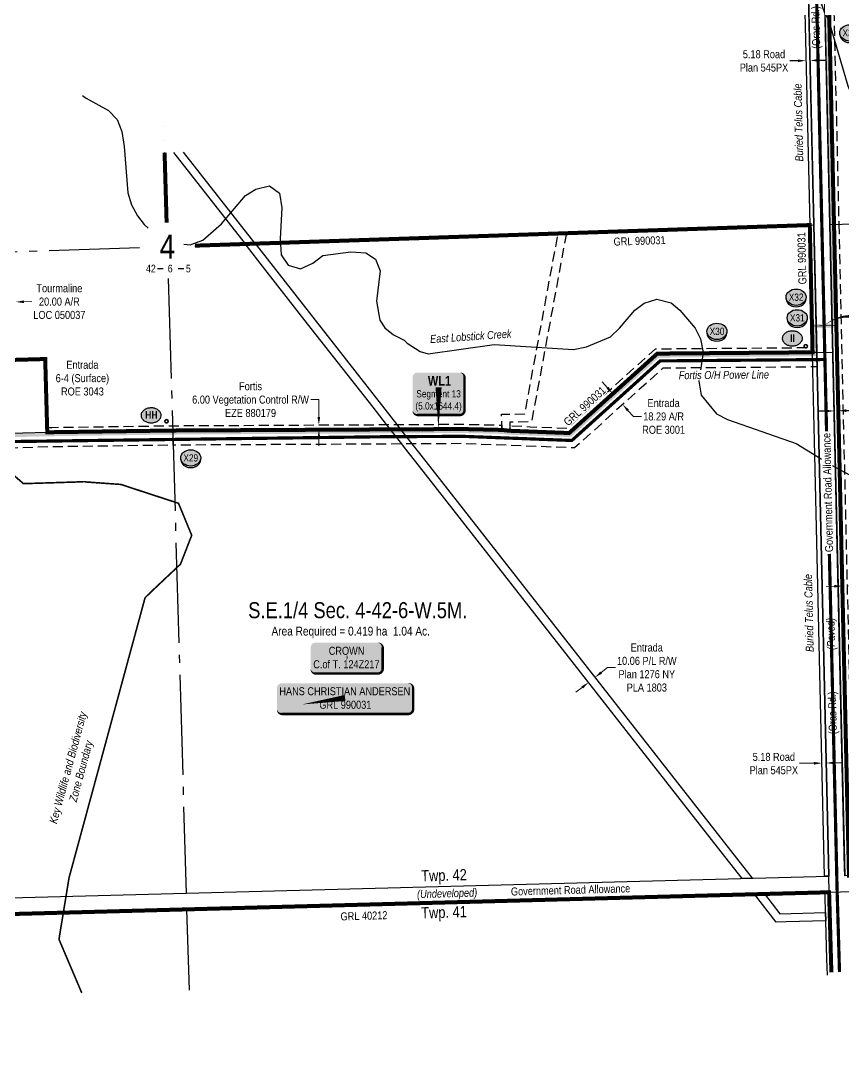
# Model space of a CAD drawing. Extents: x 632269 to 650517, y 5825252 to 5832959.
# Drawn here: x 648500 to 649527, y 5827750 to 5829055 of the extents above; entities that cross this region are included whole.
import ezdxf
from ezdxf.enums import TextEntityAlignment as Align

# ---------------------------------------------------------------- set-up
doc = ezdxf.new("R2010")
doc.units = 0
doc.header["$LTSCALE"] = 5
doc.header["$PDMODE"] = 35
doc.header["$PDSIZE"] = 10
for name, pattern in [('CENTERLINEX3', [5, 2.5, -1, 0.5, -1]), ('DASHDOT2', [12.7, 6.35, -3.175, 0, -3.175]), ('foc-ACCESSROAD', [3.75, 2.5, -1.25]), ('foc-FLOWLINE', [3.75, 2.5, -1.25]), ('foc-QUARTERLINE', [33, 25, -3, 2, -3]), ('foc-WHEELTRACKS', [2, 0.4, -1.6])]:
    doc.linetypes.add(name, pattern=pattern)
doc.layers.get('Defpoints').update_dxf_attribs({"color": 9})
for name, color, linetype in [('10', 1, 'Continuous'), ('9', 3, 'Continuous'), ('AS-OWNER', 7, 'Continuous'), ('AS-POWER', 104, 'foc-POWER'), ('AS-POWER-T', 104, 'Continuous'), ('AS-ROADS', 254, 'Continuous'), ('AS-TELUS', 224, 'foc-TEL'), ('AS-WILDLIFE', 131, 'DASHDOT2'), ('C-SYMBOL', 7, 'Continuous'), ('CG-NOTES', 7, 'Continuous'), ('D-TXT', 6, 'Continuous'), ('F-AR', 190, 'foc-ACCESSROAD'), ('F-EZE', 190, 'foc-FLOWLINE'), ('F-RW', 190, 'Continuous'), ('F-WS', 190, 'foc-ACCESSROAD'), ('L-AREAREQUIRED', 7, 'Continuous'), ('L-ROAD-T', 7, 'Continuous'), ('L-SEC', 7, 'Continuous'), ('L-SECLBL', 7, 'Continuous'), ('L-SECQ', 8, 'foc-QUARTERLINE'), ('L-TITLEDB', 4, 'Continuous'), ('L-TITLEDB-T', 4, 'Continuous'), ('P-CROSSINGS', 250, 'Continuous'), ('P-PROPOSED-WL1', 10, 'Continuous'), ('P-STATION', 7, 'Continuous'), ('T-WATER', 160, 'Continuous'), ('T-WATER-P3', 160, 'foc-WHEELTRACKS'), ('T-WATER-T', 170, 'Continuous')]:
    doc.layers.add(name, color=color, linetype=linetype)
for name, color, linetype, lineweight in [('AS-GENERAL', 48, 'Continuous', 18), ('F-AR-T', 190, 'Continuous', 9), ('F-EZE-T', 190, 'Continuous', 9), ('F-RW-T', 190, 'Continuous', 9), ('F-WS-T', 190, 'Continuous', 9), ('T-TEXT', 48, 'Continuous', 18)]:
    doc.layers.add(name, color=color, linetype=linetype, lineweight=lineweight)
doc.layers.add('AS-TRAPPER BOUNDARY', color=7, linetype='CENTERLINEX3', true_color=0xb85c00, transparency=0.6)
doc.layers.add('AS-TRAPPER-T', color=7, linetype='Continuous', true_color=0xc26100)
doc.layers.add('P-PROPOSED-WL4', color=7, linetype='Continuous', true_color=0x5b5bc8)
doc.styles.add('100L', font='ARIALN.TTF', dxfattribs={"height": 11})
doc.styles.add('175L', font='ARIALN.TTF', dxfattribs={"height": 20})
doc.styles.add('240', font='ARIALN.TTF', dxfattribs={"height": 30})
doc.styles.add('80', font='ARIALN.TTF', dxfattribs={"height": 10})
doc.styles.add('80CG', font='ARIALN.TTF', dxfattribs={"height": 10})
doc.styles.add('80L', font='ARIALN.TTF', dxfattribs={"height": 10})
doc.styles.add('80LS', font='ARIALNI.TTF', dxfattribs={"height": 10})
doc.styles.add('BOLD', font='ARIALNB.TTF')
doc.styles.add('Crossing', font='ARIALN.TTF', dxfattribs={"height": 10})
doc.styles.add('foc-LtypeFont', font='ARIALN.TTF', dxfattribs={"height": 7.35})
doc.styles.add('SIMPLEX', font='ARIALN.TTF')
doc.linetypes.add('foc-POWER', pattern='A,6,-1,["P",foc-LtypeFont,S=0.2,R=0,X=-0.625,Y=-0.75],-1.24,4', length=12.24)
doc.linetypes.add('foc-POWER-NOLINE', pattern='A,0,-4,["P",foc-LtypeFont,S=0.2,R=0,X=-0.625,Y=-0.75],-8.24', length=12.24)
doc.linetypes.add('foc-TEL', pattern='A,2,-1,["T",foc-LtypeFont,S=0.2,R=0,X=-0.425,Y=-0.75],-1.24,8', length=12.24)
doc.linetypes.add('foc-TEL-NOLINE', pattern='A,0,-2,["T",foc-LtypeFont,S=0.2,R=0,X=-0.425,Y=-0.75],-10.24', length=12.24)
doc.linetypes.add('foc-TOPO-flowdirection-NOLINE', pattern='A,0,[">",foc-LtypeFont,S=0.3,R=0,X=0,Y=-0.945],-20,[">",foc-LtypeFont,S=0.3,R=0,X=0,Y=-0.945],0', length=20)
doc.dimstyles.new('Compass 5 000', dxfattribs={"dimscale": 5, "dimtxt": 9, "dimasz": 2, "dimexe": 0.2, "dimexo": 0.0625, "dimgap": 0.5, "dimtad": 0, "dimtih": 1, "dimtoh": 1, "dimzin": 0, "dimdsep": 46, "dimtxsty": '80CG', "dimcen": 0.1, "dimse1": 1, "dimse2": 1, "dimclrd": 256, "dimclrt": 256, "dimaunit": 1, "dimadec": 4, "dimazin": 0, "dimtfac": 0.06, "dimtofl": 0, "dimtmove": 0, "dimatfit": 1, "dimfxl": 0.2, "dimtolj": 1, "dimtzin": 0, "dimlwd": -1, "dimarcsym": 0})

# ---------------------------------------------------------------- blocks, each defined once
blk = doc.blocks.new('L-SECLBL')
at = {"layer": '9', "color": 7}
for p, q in [((-5.1, -27.8), (-12.3, -27.8)), ((20.7, -27.8), (13.5, -27.8))]:
    blk.add_line(p, q, dxfattribs=at)
at = {"layer": '10', "color": 2, "style": 'SIMPLEX'}
blk.add_attdef('SEC', text='', height=30, dxfattribs=at).set_placement((0, 0), align=Align.MIDDLE)
at = {"layer": '10', "color": 5, "style": '80L'}
blk.add_attdef('TWP', text='', height=9.5, dxfattribs=at).set_placement((-14.4, -27.4), align=Align.MIDDLE_RIGHT)
blk.add_attdef('RGE', text='', height=9.5, dxfattribs=at).set_placement((3.6, -27.4), align=Align.MIDDLE_CENTER)
blk.add_attdef('MER', text='', height=9.5, dxfattribs=at).set_placement((23.2, -27.4), align=Align.MIDDLE_LEFT)
blk = doc.blocks.new('*D452')
at = {"layer": 'Defpoints', "color": 0, "transparency": 16777216}
for p in [(648827.9, 5828550.1), (648872.2, 5828550.3), (648828, 5828544.1)]:
    blk.add_point(p, dxfattribs=at)
at = {"layer": 'F-EZE-T', "transparency": 16777216}
for p, q in [((648872, 5828581.9), (648862, 5828581.9)), ((648872.2, 5828560.3), (648872, 5828581.9)), ((648872.3, 5828534.3), (648872.3, 5828524.3))]:
    blk.add_line(p, q, dxfattribs=at)
for points in [[(648873.8, 5828560.3), (648870.5, 5828560.3), (648872.2, 5828550.3)], [(648874, 5828534.3), (648870.6, 5828534.3), (648872.2, 5828544.3)]]:
    blk.add_solid(points, dxfattribs=at)
at = {"layer": 'F-EZE-T', "transparency": 16777216, "insert": (648786.9, 5828581.9), "char_height": 10, "attachment_point": 5, "style": '80CG'}
blk.add_mtext('\\A1;Fortis\\P6.00 Vegetation Control R/W\\PEZE 880179', dxfattribs=at)
blk = doc.blocks.new('*D465')
at = {"layer": 'Defpoints', "color": 0, "transparency": 16777216}
for p in [(649525.4, 5828366.2), (649531.5, 5828366.3), (649531.8, 5828349.2)]:
    blk.add_point(p, dxfattribs=at)
at = {"layer": 'F-EZE-T', "transparency": 16777216}
for p, q in [((649515.8, 5828348.8), (649505.8, 5828348.6)), ((649541.8, 5828349.4), (649551.8, 5828349.7))]:
    blk.add_line(p, q, dxfattribs=at)
for points in [[(649515.8, 5828350.5), (649515.9, 5828347.2), (649525.8, 5828349.1)], [(649541.8, 5828351.1), (649541.9, 5828347.8), (649531.8, 5828349.2)]]:
    blk.add_solid(points, dxfattribs=at)
at = {"layer": 'F-EZE-T', "transparency": 16777216, "insert": (649627, 5828349.7), "char_height": 10, "attachment_point": 5, "style": '80CG'}
blk.add_mtext('\\A1;Fortis\\P6.00 Vegetation Control R/W\\PEZE 880179', dxfattribs=at)
blk = doc.blocks.new('*D479')
at = {"layer": 'Defpoints', "color": 0, "transparency": 16777216}
for p in [(648473.9, 5828702.6), (648493.9, 5828704), (648493.9, 5828702.9)]:
    blk.add_point(p, dxfattribs=at)
at = {"layer": 'F-AR-T', "transparency": 16777216}
for p, q in [((648463.9, 5828703.5), (648453.9, 5828703.4)), ((648503.9, 5828704.1), (648513.9, 5828704.3))]:
    blk.add_line(p, q, dxfattribs=at)
for points in [[(648463.9, 5828705.2), (648463.9, 5828701.8), (648473.9, 5828703.7)], [(648503.9, 5828705.8), (648503.9, 5828702.4), (648493.9, 5828704)]]:
    blk.add_solid(points, dxfattribs=at)
at = {"layer": 'F-AR-T', "transparency": 16777216, "insert": (648548.2, 5828704.3), "char_height": 10, "attachment_point": 5, "style": '80CG'}
blk.add_mtext('\\A1;Tourmaline\\P20.00 A/R\\PLOC 050037', dxfattribs=at)
blk = doc.blocks.new('*D568')
at = {"layer": 'Defpoints', "color": 0, "transparency": 16777216}
for p in [(649212.2, 5828224.6), (649216.8, 5828234.9), (649220.1, 5828230.8)]:
    blk.add_point(p, dxfattribs=at)
at = {"layer": 'F-RW-T', "transparency": 16777216}
for p, q in [((649224.7, 5828241.1), (649232.6, 5828247.3)), ((649232.6, 5828247.3), (649242.6, 5828247.3)), ((649201, 5828222.6), (649193.2, 5828216.4))]:
    blk.add_line(p, q, dxfattribs=at)
for points in [[(649223.7, 5828242.4), (649225.7, 5828239.8), (649216.8, 5828234.9)], [(649200, 5828223.9), (649202.1, 5828221.3), (649208.9, 5828228.7)]]:
    blk.add_solid(points, dxfattribs=at)
at = {"layer": 'F-RW-T', "transparency": 16777216, "insert": (649281.7, 5828247.3), "char_height": 10, "attachment_point": 5, "style": '80CG'}
blk.add_mtext('\\A1;Entrada\\P10.06 P/L R/W\\PPlan 1276 NY\\PPLA 1803', dxfattribs=at)
blk = doc.blocks.new('*D704')
at = {"layer": 'Defpoints', "color": 0, "transparency": 16777216}
for p in [(649239.7, 5828589.8), (649251.5, 5828575.8), (649252, 5828576.2)]:
    blk.add_point(p, dxfattribs=at)
at = {"layer": 'F-RW-T', "transparency": 16777216}
for p, q in [((649232.6, 5828596.8), (649225.9, 5828604.2)), ((649258.2, 5828568.4), (649264.9, 5828560.9)), ((649264.9, 5828560.9), (649274.9, 5828560.9))]:
    blk.add_line(p, q, dxfattribs=at)
for points in [[(649233.8, 5828597.9), (649231.3, 5828595.7), (649239.3, 5828589.4)], [(649259.5, 5828569.5), (649257, 5828567.3), (649251.5, 5828575.8)]]:
    blk.add_solid(points, dxfattribs=at)
at = {"layer": 'F-RW-T', "transparency": 16777216, "insert": (649302.7, 5828560.9), "char_height": 10, "attachment_point": 5, "style": '80CG'}
blk.add_mtext('\\A1;Entrada\\P18.29 A/R\\PROE 3001', dxfattribs=at)
blk = doc.blocks.new('*D713')
at = {"layer": 'Defpoints', "color": 0, "transparency": 16777216}
for p in [(649515.5, 5828572.7), (649520.7, 5828572.8), (649520.8, 5828568)]:
    blk.add_point(p, dxfattribs=at)
at = {"layer": 'L-TITLEDB-T', "transparency": 16777216}
for p, q in [((649505.6, 5828567.6), (649495.6, 5828567.4)), ((649530.8, 5828568.2), (649540.8, 5828568.4))]:
    blk.add_line(p, q, dxfattribs=at)
for points in [[(649505.6, 5828569.3), (649505.7, 5828565.9), (649515.6, 5828567.8)], [(649530.8, 5828569.9), (649530.9, 5828566.5), (649520.8, 5828568)]]:
    blk.add_solid(points, dxfattribs=at)
at = {"layer": 'L-TITLEDB-T', "transparency": 16777216, "insert": (649573.1, 5828568.4), "char_height": 10, "attachment_point": 5, "style": '80CG'}
blk.add_mtext('\\A1;5.18 Road\\PPlan 545PX', dxfattribs=at)
blk = doc.blocks.new('*D715')
at = {"layer": 'Defpoints', "color": 0, "transparency": 16777216}
for p in [(649496.5, 5828300), (649501.7, 5828300.1), (649500.4, 5828128)]:
    blk.add_point(p, dxfattribs=at)
at = {"layer": 'L-TITLEDB-T', "transparency": 16777216}
for p, q in [((649490.4, 5828127.8), (649472.5, 5828127.4)), ((649515.6, 5828128.4), (649525.6, 5828128.6))]:
    blk.add_line(p, q, dxfattribs=at)
for points in [[(649490.4, 5828129.4), (649490.5, 5828126.1), (649500.4, 5828128)], [(649515.6, 5828130), (649515.7, 5828126.7), (649505.6, 5828128.1)]]:
    blk.add_solid(points, dxfattribs=at)
at = {"layer": 'L-TITLEDB-T', "transparency": 16777216, "insert": (649440.3, 5828127.4), "char_height": 10, "attachment_point": 5, "style": '80CG'}
blk.add_mtext('\\A1;5.18 Road\\PPlan 545PX', dxfattribs=at)
blk = doc.blocks.new('label_road_undeveloped')
at = {"layer": 'L-ROAD-T', "style": '80L'}
blk.add_text('Government Road Allowance', height=10, dxfattribs=at).set_placement((0, 0), align=Align.MIDDLE_CENTER)
at = {"layer": 'T-TEXT', "style": '80LS'}
blk.add_text('(Undeveloped)', height=10, dxfattribs=at).set_placement((-154.2, 0), align=Align.MIDDLE_CENTER)
blk = doc.blocks.new('AA')
at = {"const_width": 4}
blk.add_lwpolyline([(-1, 0, 1), (1, 0, 1)], format="xyb", close=True, dxfattribs=at)
blk.add_circle((0, 0), 2)
blk = doc.blocks.new('Route_Letters')
h = blk.add_hatch(color=255)
h.dxf.hatch_style = 1
edge = h.paths.add_edge_path()
edge.add_ellipse((-0.1, 0.5), major_axis=(-12, 0), ratio=0.789318, start_angle=0, end_angle=360)
at = {"color": 5}
blk.add_open_spline([(-12.3, 0.5), (-12.3, -0.3), (-12.2, -1), (-11.7, -2.8), (-11.1, -3.9), (-9.6, -5.8), (-8.5, -6.7), (-6.2, -8), (-4.9, -8.5), (-2.1, -9.2), (-0.7, -9.3), (2.2, -9.1), (3.6, -8.8), (6.3, -7.9), (7.5, -7.2), (9.5, -5.6), (10.4, -4.6), (11.6, -2.5), (12, -1.4), (12.2, 0.9), (12, 2.1), (11.2, 4.3), (10.5, 5.4), (8.8, 7.2), (7.7, 8), (5.3, 9.2), (3.9, 9.7), (1.1, 10.2), (-0.4, 10.2), (-3.2, 9.9), (-4.6, 9.6), (-7.2, 8.5), (-8.3, 7.7), (-10.2, 6), (-11, 5), (-12, 2.9), (-12.3, 1.7), (-12.3, 0.5), (-12.3, 0.5), (-12.3, 0.5)], degree=3, knots=[0, 0, 0, 0, 0.219529, 0.219529, 0.575727, 0.575727, 0.931924, 0.931924, 1.288121, 1.288121, 1.644318, 1.644318, 2.000515, 2.000515, 2.356712, 2.356712, 2.712909, 2.712909, 3.069107, 3.069107, 3.425304, 3.425304, 3.781501, 3.781501, 4.137698, 4.137698, 4.493895, 4.493895, 4.850092, 4.850092, 5.20629, 5.20629, 5.562487, 5.562487, 5.918684, 5.918684, 6.274881, 6.274881, 6.283185, 6.283185, 6.283185, 6.283185], dxfattribs=at)
at = {"color": 14, "style": 'BOLD'}
blk.add_attdef('A', text='', height=9.5, dxfattribs=at).set_placement((0.2, 1), align=Align.MIDDLE)
blk = doc.blocks.new('*D745')
at = {"layer": 'Defpoints', "color": 0, "transparency": 16777216}
for p in [(649480.3, 5829005.3), (649480.3, 5829003.8), (649485.5, 5829003.9)]:
    blk.add_point(p, dxfattribs=at)
at = {"layer": 'L-TITLEDB-T', "transparency": 16777216}
for p, q in [((649470.3, 5829005.1), (649460.3, 5829004.9)), ((649495.5, 5829005.7), (649505.5, 5829005.9))]:
    blk.add_line(p, q, dxfattribs=at)
for points in [[(649470.3, 5829006.7), (649470.3, 5829003.4), (649480.3, 5829005.3)], [(649495.4, 5829007.3), (649495.5, 5829004), (649485.5, 5829005.4)]]:
    blk.add_solid(points, dxfattribs=at)
at = {"layer": 'L-TITLEDB-T', "transparency": 16777216, "insert": (649428, 5829004.9), "char_height": 10, "attachment_point": 5, "style": '80CG'}
blk.add_mtext('\\A1;5.18 Road\\PPlan 545PX', dxfattribs=at)
blk = doc.blocks.new('*U754')
h = blk.add_hatch(color=254)
edge = h.paths.add_edge_path()
edge.add_line((-26.5, -34.5), (26.5, -34.5))
edge.add_arc((26.5, -28.5), 6, 270, 360)
edge.add_line((32.5, -28.5), (32.5, 12.5))
edge.add_arc((26.5, 12.5), 6, 0, 90)
edge.add_line((26.5, 18.5), (-26.5, 18.5))
edge.add_arc((-26.5, 12.5), 6, 90, 180)
edge.add_line((-32.5, 12.5), (-32.5, -28.5))
edge.add_arc((-26.5, -28.5), 6, 180, 270)
at = {"color": 1, "true_color": 0xff1414, "flags": 128}
blk.add_lwpolyline([(-26.5, -34.5, 3, 3, 0), (26.5, -34.5, 3, 3, 0.414214), (32.5, -28.5, 3, 3, 0), (32.5, 12.5, 3, 0, 0.414214), (26.5, 18.5, 0, 0, 0), (-26.5, 18.5, 0, 0, 0.414214), (-32.5, 12.5, 0, 0, 0), (-32.5, -28.5, 0, 3, 0.414214)], format="xyseb", close=True, dxfattribs=at)
blk.add_lwpolyline([(-0.3, -52.1, 0, 7.5, 0), (0, 0, 0, 0, 0)], format="xyseb", dxfattribs=at)
at = {"color": 1, "true_color": 0xff1414}
for tag, p, height, style in [('TEMP_AREA_W1_001', (-9.2, 2.2), 12, 'BOLD'), ('ENTER_TEXT_001', (-30.7, -12.9), 9, '80')]:
    blk.add_attdef(tag, p, '', height=height, dxfattribs=dict(at, style=style))
blk = doc.blocks.new('*U773')
h = blk.add_hatch(color=59)
edge = h.paths.add_edge_path()
edge.add_line((-39, -20), (39, -20))
edge.add_arc((39, -14), 6, 270, 360)
edge.add_line((45, -14), (45, 12.5))
edge.add_arc((39, 12.5), 6, 0, 90)
edge.add_line((39, 18.5), (-39, 18.5))
edge.add_arc((-39, 12.5), 6, 90, 180)
edge.add_line((-45, 12.5), (-45, -14))
edge.add_arc((-39, -14), 6, 180, 270)
at = {"color": 1, "flags": 128}
blk.add_lwpolyline([(-39, -20, 3, 3, 0), (39, -20, 3, 3, 0.414214), (45, -14, 3, 3, 0), (45, 12.5, 3, 0, 0.414214), (39, 18.5, 0, 0, 0), (-39, 18.5, 0, 0, 0.414214), (-45, 12.5, 0, 0, 0), (-45, -14, 0, 3, 0.414214)], format="xyseb", close=True, dxfattribs=at)
blk.add_lwpolyline([(1.3, -0.1, 0, 7.5, 0), (0, 0, 0, 0, 0)], format="xyseb", dxfattribs=at)
at = {"color": 1, "style": '80'}
blk.add_attdef('ENTER_TEXT_001', (-37, -5), '', height=10, dxfattribs=at)
blk = doc.blocks.new('*U829')
h = blk.add_hatch(color=59)
edge = h.paths.add_edge_path()
edge.add_line((-79, -20), (79, -20))
edge.add_arc((79, -14), 6, 270, 360)
edge.add_line((85, -14), (85, 12.5))
edge.add_arc((79, 12.5), 6, 0, 90)
edge.add_line((79, 18.5), (-79, 18.5))
edge.add_arc((-79, 12.5), 6, 90, 180)
edge.add_line((-85, 12.5), (-85, -14))
edge.add_arc((-79, -14), 6, 180, 270)
at = {"color": 1, "flags": 128}
blk.add_lwpolyline([(-79, -20, 3, 3, 0), (79, -20, 3, 3, 0.414214), (85, -14, 3, 3, 0), (85, 12.5, 3, 0, 0.414214), (79, 18.5, 0, 0, 0), (-79, 18.5, 0, 0, 0.414214), (-85, 12.5, 0, 0, 0), (-85, -14, 0, 3, 0.414214)], format="xyseb", close=True, dxfattribs=at)
blk.add_lwpolyline([(-53.9, -8.1, 0, 7.5, 0), (0, 0, 0, 0, 0)], format="xyseb", dxfattribs=at)
at = {"color": 1, "style": '80'}
blk.add_attdef('ENTER_TEXT_001', (-37, -5), '', height=10, dxfattribs=at)
blk = doc.blocks.new('xing2')
h = blk.add_hatch(color=50)
h.dxf.hatch_style = 1
edge = h.paths.add_edge_path()
edge.add_ellipse((0, 0), major_axis=(-12.5, 0), ratio=0.816297, start_angle=0, end_angle=360)
h = blk.add_hatch(color=250)
h.dxf.hatch_style = 1
edge = h.paths.add_edge_path()
edge.add_ellipse((0, -2), major_axis=(-12.5, 0), ratio=0.816297, start_angle=0, end_angle=180)
edge.add_line((12.5, -2), (12.5, 0))
edge.add_ellipse((0, 0), major_axis=(-12.5, 0), ratio=0.816297, start_angle=0, end_angle=180, ccw=False)
edge.add_line((-12.5, 0), (-12.5, -2))
at = {"color": 250}
blk.add_ellipse((0, 0), major_axis=(-12.5, 0), ratio=0.816297, dxfattribs=at)
blk.add_ellipse((0, -2), major_axis=(-12.5, 0), ratio=0.816297, start_param=0, end_param=3.141593, dxfattribs=at)
at = {"color": 250, "style": 'Crossing'}
blk.add_attdef('CROSSING', text='', height=9, dxfattribs=at).set_placement((0.1, 0), align=Align.MIDDLE_CENTER)
at = {"color": 250, "style": 'Crossing', "flags": 1}
for tag, p in [('OWNER', (0.1, -12.5)), ('DESCRIPTION', (0.1, -25.8)), ('LOCATION', (0.1, -39.3)), ('DWG_REF', (0.1, -52.8))]:
    blk.add_attdef(tag, text='', height=9, dxfattribs=at).set_placement(p, align=Align.MIDDLE_CENTER)

msp = doc.modelspace()

# ---------------------------------------------------------------- hatches: boundary and pattern name
at = {"layer": 'P-PROPOSED-WL1', "linetype": 'Continuous'}
h = msp.add_hatch(color=256, dxfattribs=at)
h.dxf.hatch_style = 1
h.paths.add_polyline_path([(647883.088, 5828533.738), (647893.103, 5828533.825), (648441.582, 5828538.635), (648533.048, 5828541.172), (648689.643, 5828543.355), (648936.168, 5828544.629), (648961.501, 5828544.76), (648974.214, 5828544.826), (649051.068, 5828545.226), (649100.606, 5828544.114), (649110.681, 5828543.023), (649184.702, 5828540.199), (649294.76, 5828639.407), (649488.661, 5828641.036), (649488.775, 5828636.038), (649296.698, 5828634.424), (649186.54, 5828535.127), (649110.317, 5828538.035), (649100.28, 5828539.122), (649051.025, 5828540.228), (648974.24, 5828539.828), (648961.527, 5828539.762), (648936.194, 5828539.63), (648689.69, 5828538.357), (648533.152, 5828536.175), (648441.674, 5828533.637), (647893.147, 5828528.827), (647883.268, 5828528.741)])
at = {"layer": 'P-PROPOSED-WL4', "linetype": 'Continuous'}
h = msp.add_hatch(color=256, dxfattribs=at)
h.dxf.hatch_style = 1
edge = h.paths.add_edge_path()
edge.add_line((649427.713, 5831216.814), (649414.251, 5831639.935))
edge.add_line((649414.251, 5831639.935), (649419.104, 5831644.596))
edge.add_line((649419.104, 5831644.596), (649432.76, 5831215.383))
edge.add_line((649432.76, 5831215.383), (649394.387, 5831157.346))
edge.add_arc((649254.543, 5831028.572), 190.103, 2.039974, 42.640311, ccw=False)
edge.add_line((649444.526, 5831035.339), (649467.713, 5830408.95))
edge.add_line((649467.713, 5830408.95), (649496.996, 5829605.603))
edge.add_line((649496.996, 5829605.603), (649515.473, 5828800.813))
edge.add_line((649515.473, 5828800.813), (649518.43, 5828671.992))
edge.add_line((649518.43, 5828671.992), (649493.122, 5828671.411))
edge.add_line((649493.122, 5828671.411), (649493.954, 5828636.157))
edge.add_line((649493.954, 5828636.157), (649488.775, 5828636.038))
edge.add_line((649488.775, 5828636.038), (649488.66, 5828641.036))
edge.add_line((649488.66, 5828641.036), (649488.842, 5828641.04))
edge.add_line((649488.842, 5828641.04), (649488.032, 5828676.294))
edge.add_line((649488.032, 5828676.294), (649513.318, 5828676.874))
edge.add_line((649513.318, 5828676.874), (649510.476, 5828800.698))
edge.add_line((649510.476, 5828800.698), (649491.999, 5829605.455))
edge.add_line((649491.999, 5829605.455), (649462.718, 5830408.768))
edge.add_line((649462.718, 5830408.768), (649439.531, 5831035.161))
edge.add_arc((649254.543, 5831028.572), 185.104, 2.039974, 43.848465)
edge.add_line((649388.036, 5831156.804), (649427.713, 5831216.814))

# ---------------------------------------------------------------- linework, layer by layer
at = {"layer": 'AS-GENERAL', "const_width": 1, "flags": 128}
msp.add_lwpolyline([(649487.908, 5828673.791), (649518.372, 5828674.491)], dxfattribs=at)
at = {"layer": 'AS-ROADS', "const_width": 3.999, "flags": 128}
msp.add_lwpolyline([(649522.322, 5827867.054), (649519.374, 5827966.977), (649500.244, 5828800.325), (649481.765, 5829605.197), (649452.485, 5830408.381), (649428.074, 5831067.854, 0.28531275), (649282.256, 5831204.281), (648607.063, 5831183.722), (648506.899, 5831180.67)], format="xyb", dxfattribs=at)
msp.add_lwpolyline([(649504.108, 5828632.013), (649298.309, 5828630.283), (649188.068, 5828530.911), (649052.038, 5828536.101), (648950.344, 5828535.572), (648431.769, 5828528.83), (647863.497, 5828524.419), (647703.55, 5828521.727), (647702.711, 5828554.75), (646837.394, 5828533.211), (646250.046, 5828530.384), (646229.766, 5828530.706)], dxfattribs=at)
at = {"layer": 'AS-TELUS', "flags": 128}
for points in [[(649509.321, 5827966.714), (649508.859, 5827986.826), (649490.19, 5828800.094), (649471.713, 5829604.898), (649442.435, 5830408.014), (649419.475, 5831028.268), (649419.108, 5831038.206)], [(649509.321, 5827966.714), (650431.614, 5827993.773)], [(649512.165, 5827866.754), (649509.321, 5827966.714)]]:
    msp.add_lwpolyline(points, dxfattribs=at)
at = {"layer": 'AS-TRAPPER BOUNDARY', "const_width": 4.998, "flags": 128}
for points in [[(648682.112, 5828803.024), (648679.569, 5828890.359)], [(647872.033, 5828849.914), (647883.088, 5828533.738), (648441.582, 5828538.635), (648439.045, 5828630.101), (648530.511, 5828632.638), (648533.048, 5828541.172), (648689.643, 5828543.355), (648936.168, 5828544.629), (649051.068, 5828545.226), (649100.606, 5828544.114), (649110.681, 5828543.023), (649184.702, 5828540.199), (649294.76, 5828639.407), (649488.661, 5828641.036), (649485.194, 5828799.927), (648717.429, 5828774.198)], [(647907.757, 5827822.507), (647904.419, 5827923.948), (648707.038, 5827945.334), (649509.321, 5827966.714), (649512.165, 5827866.754)]]:
    msp.add_lwpolyline(points, dxfattribs=at)
at = {"layer": 'AS-WILDLIFE', "const_width": 1.999, "flags": 128}
msp.add_lwpolyline([(648165.344, 5828858.289), (648192.5, 5828818.5), (648440.563, 5828531), (648484.375, 5828493.5), (648503.313, 5828477), (648567.562, 5828479), (648579.312, 5828479.5), (648582.625, 5828479), (648625.125, 5828476), (648660, 5828464.5), (648696.937, 5828452.5), (648713.437, 5828412.5), (648699.437, 5828376.5), (648662.312, 5828341.5), (648655.188, 5828334.5), (648560.313, 5827985), (648556.875, 5827964), (648547.687, 5827908), (648555.937, 5827888.5), (648576.2, 5827840.942)], dxfattribs=at)
at = {"layer": 'F-AR', "flags": 128}
msp.add_lwpolyline([(649181.242, 5828789.725), (649137.771, 5828554.074), (649110.591, 5828553.846), (649110.628, 5828549.407), (649110.681, 5828543.023), (649184.702, 5828540.199), (649294.76, 5828639.407), (649488.661, 5828641.036), (649493.841, 5828641.08), (649493.96, 5828635.89), (649494.261, 5828622.783), (649489.08, 5828622.739), (649301.856, 5828621.165), (649191.433, 5828521.629), (649051.887, 5828526.953), (648988.466, 5828526.623), (648975.754, 5828526.557), (648950.427, 5828526.425), (648690.175, 5828525.071), (648689.643, 5828543.355), (648936.168, 5828544.629), (648961.501, 5828544.761), (648974.214, 5828544.827), (649051.068, 5828545.226), (649100.606, 5828544.114), (649100.556, 5828549.939), (649100.439, 5828563.827), (649129.378, 5828564.071), (649170.941, 5828789.379), (649181.242, 5828789.725)], close=True, dxfattribs=at)
at = {"layer": 'F-EZE', "flags": 128}
for points in [[(649521.474, 5828800.983), (649539.912, 5827997.738), (649533.911, 5827997.563), (649515.473, 5828800.813), (649497.633, 5829577.845), (649497.173, 5829597.855), (649496.996, 5829605.603), (649502.998, 5829605.77), (649503.17, 5829598.232), (649503.63, 5829578.222), (649505.987, 5829475.593), (649521.474, 5828800.983)], [(649488.522, 5828647.039), (649488.642, 5828641.844), (649488.661, 5828641.036), (649294.76, 5828639.407), (649184.702, 5828540.199), (649110.681, 5828543.023), (649110.628, 5828549.407), (649136.221, 5828548.057), (649182.494, 5828546.291), (649292.432, 5828645.39), (649488.522, 5828647.039)], [(649100.556, 5828549.939), (649100.606, 5828544.114), (649051.068, 5828545.226), (648974.214, 5828544.826), (648961.501, 5828544.76), (648936.168, 5828544.629), (648689.643, 5828543.355), (648533.048, 5828541.172), (648532.873, 5828547.174), (648538.864, 5828547.257), (648689.468, 5828549.355), (648956.819, 5828550.74), (648969.533, 5828550.806), (649051.119, 5828551.231), (649094.549, 5828550.256), (649100.556, 5828549.939)]]:
    msp.add_lwpolyline(points, close=True, dxfattribs=at)
at = {"layer": 'F-RW'}
for points in [[(648678.632, 5828922.54), (648678.612, 5828922.566)], [(648679.11, 5828905.435), (648679.131, 5828905.408)], [(648690.665, 5828890.676), (648780.219, 5828776.295)], [(648792.664, 5828776.712), (648703.267, 5828891.036)]]:
    msp.add_lwpolyline(points, dxfattribs=at)
for points in [[(649005.679, 5828504.639), (649413.113, 5827984.261), (649400.602, 5827983.928), (649370.135, 5828022.843), (648997.701, 5828498.527), (648979.076, 5828522.315), (648975.754, 5828526.557), (648964.658, 5828540.728), (648961.501, 5828544.761), (648959.924, 5828546.775), (648956.819, 5828550.741), (648939.836, 5828572.429), (648858.186, 5828676.714), (648804.725, 5828744.997), (648780.219, 5828776.295), (648792.664, 5828776.712), (648969.533, 5828550.805), (648974.214, 5828544.827), (648988.466, 5828526.623), (649005.679, 5828504.639)], [(649428.545, 5827964.556), (649447.982, 5827939.69), (649504.888, 5827941.289), (649505.187, 5827931.238), (649455.735, 5827929.851), (649443.187, 5827929.495), (649416.043, 5827964.221), (649428.545, 5827964.556)]]:
    msp.add_lwpolyline(points, close=True, dxfattribs=at)
at = {"layer": 'F-WS', "flags": 128}
msp.add_lwpolyline([(648532.878, 5828547.174), (648533.048, 5828541.172), (648689.643, 5828543.355), (648690.175, 5828525.071), (648533.624, 5828522.881), (648431.864, 5828519.684), (647883.728, 5828515.442), (647883.399, 5828524.859), (647883.378, 5828525.434), (647883.088, 5828533.738), (647893.103, 5828533.825), (648441.582, 5828538.635), (648441.411, 5828544.639), (648439.045, 5828630.101), (648460.288, 5828630.69), (648481.819, 5828631.287), (648530.511, 5828632.638), (648532.878, 5828547.174)], close=True, dxfattribs=at)
at = {"layer": 'L-SEC'}
for p, q in [((649471.713, 5829604.898), (649490.19, 5828800.094)), ((649491.824, 5829605.36), (649510.302, 5828800.556)), ((649490.19, 5828800.094), (649508.859, 5827986.826)), ((649510.302, 5828800.556), (649528.967, 5827987.413)), ((648706.502, 5827965.444), (649508.785, 5827986.823)), ((649508.733, 5827986.822), (649508.859, 5827986.826)), ((647903.716, 5827944.053), (648706.502, 5827965.444)), ((648707.038, 5827945.334), (649509.321, 5827966.714)), ((649509.321, 5827966.714), (649512.27, 5827866.758)), ((647904.419, 5827923.948), (648707.038, 5827945.334))]:
    msp.add_line(p, q, dxfattribs=at)
at = {"layer": 'L-SECQ'}
for p, q in [((648679.569, 5828890.359), (648682.112, 5828803.024)), ((649510.302, 5828800.556), (650305.121, 5828823.219)), ((648717.429, 5828774.198), (649490.19, 5828800.094)), ((647875.665, 5828745.991), (648648.207, 5828771.879)), ((648684.149, 5828733.077), (648706.502, 5827965.444)), ((648707.038, 5827945.334), (648710.115, 5827844.635))]:
    msp.add_line(p, q, dxfattribs=at)
at = {"layer": 'L-TITLEDB'}
msp.add_line((649466.717, 5829604.75), (649485.194, 5828799.927), dxfattribs=at)
for points in [[(649534.022, 5827992.734), (649534.141, 5827987.558), (649528.962, 5827987.407), (649528.732, 5827997.411), (649510.293, 5828800.665), (649491.817, 5829605.459), (649496.996, 5829605.603), (649497.174, 5829597.855), (649497.633, 5829577.845), (649515.473, 5828800.813), (649533.911, 5827997.563), (649534.022, 5827992.734)], [(649496.864, 5828509.391), (649508.859, 5827986.82), (649503.679, 5827986.682), (649491.608, 5828512.599), (649489.199, 5828617.568), (649489.08, 5828622.739), (649488.803, 5828634.81), (649488.779, 5828635.842), (649488.661, 5828641.036), (649485.194, 5828799.927), (649490.19, 5828800.094), (649493.822, 5828641.893), (649493.841, 5828641.08), (649493.96, 5828635.89), (649494.261, 5828622.783), (649494.38, 5828617.616), (649496.864, 5828509.391)]]:
    msp.add_lwpolyline(points, close=True, dxfattribs=at)
msp.add_lwpolyline([(649507.215, 5827863.254), (649506.626, 5827883.091), (649505.187, 5827931.238), (649504.888, 5827941.289), (649504.267, 5827961.447), (649504.141, 5827966.575), (649509.32, 5827966.714), (649512.27, 5827866.757)], dxfattribs=at)
at = {"layer": 'T-WATER', "flags": 128}
for points in [[(648576.931, 5828961.942), (648581.44, 5828958.51), (648609.504, 5828943.119), (648620.513, 5828931.559), (648626.005, 5828916.787), (648629.062, 5828897.865), (648633.88, 5828840.059), (648638.458, 5828825.145), (648645.57, 5828811.572), (648654.088, 5828800.436), (648659.068, 5828795.954)], [(648703.634, 5828775.968), (648711.576, 5828775.362), (648727.456, 5828780.931), (648750.667, 5828801.375), (648780.475, 5828836.946), (648793.452, 5828844.898), (648810.73, 5828848.916), (648823.011, 5828839.794), (648826.131, 5828821.394), (648823.827, 5828782.784), (648825.136, 5828762.857), (648833.812, 5828749.697), (648849.372, 5828745.259), (648864.707, 5828752.521), (648877.268, 5828762.036), (648911.998, 5828766.677), (648930.914, 5828765.421), (648942.726, 5828757.403), (648948.737, 5828742.9), (648944.138, 5828704.851), (648948.199, 5828681.155), (648954.576, 5828671.397), (648965.411, 5828662.809), (648978.668, 5828656.315), (648982.318, 5828652.454), (648998.724, 5828642.08), (649008.849, 5828638.968), (649090.938, 5828650.621), (649190.133, 5828644.691), (649206.542, 5828647.871), (649236.394, 5828660.428), (649247.76, 5828671.298), (649266.694, 5828693.451), (649278.611, 5828702.305), (649294.24, 5828707.348), (649311.956, 5828702.875), (649323.066, 5828693.539), (649341.996, 5828671.292), (649348.582, 5828657.908), (649351.945, 5828640.885), (649346.86, 5828604.984), (649349.577, 5828587.367), (649368.522, 5828564.14), (649382.478, 5828557.064), (649468.039, 5828526.989), (649512.406, 5828499.899), (649551.756, 5828478.738)]]:
    msp.add_lwpolyline(points, dxfattribs=at)
at = {"layer": 'T-WATER', "linetype": 'foc-TOPO-flowdirection-NOLINE', "flags": 128}
for points in [[(648576.931, 5828961.942), (648581.44, 5828958.51), (648609.504, 5828943.119), (648620.513, 5828931.559), (648626.005, 5828916.787), (648629.062, 5828897.865), (648633.88, 5828840.059), (648638.458, 5828825.145), (648645.57, 5828811.572), (648654.088, 5828800.436), (648659.068, 5828795.954)], [(648703.634, 5828775.968), (648711.576, 5828775.362), (648727.456, 5828780.931), (648750.667, 5828801.375), (648780.475, 5828836.946), (648793.452, 5828844.898), (648810.73, 5828848.916), (648823.011, 5828839.794), (648826.131, 5828821.394), (648823.827, 5828782.784), (648825.136, 5828762.857), (648833.812, 5828749.697), (648849.372, 5828745.259), (648864.707, 5828752.521), (648877.268, 5828762.036), (648911.998, 5828766.677), (648930.914, 5828765.421), (648942.726, 5828757.403), (648948.737, 5828742.9), (648944.138, 5828704.851), (648948.199, 5828681.155), (648954.576, 5828671.397), (648965.411, 5828662.809), (648978.668, 5828656.315), (648982.318, 5828652.454), (648998.724, 5828642.08), (649008.849, 5828638.968), (649090.938, 5828650.621), (649190.133, 5828644.691), (649206.542, 5828647.871), (649236.394, 5828660.428), (649247.76, 5828671.298), (649266.694, 5828693.451), (649278.611, 5828702.305), (649294.24, 5828707.348), (649311.956, 5828702.875), (649323.066, 5828693.539), (649341.996, 5828671.292), (649348.582, 5828657.908), (649351.945, 5828640.885), (649346.86, 5828604.984), (649349.577, 5828587.367), (649368.522, 5828564.14), (649382.478, 5828557.064), (649468.039, 5828526.989), (649512.406, 5828499.899), (649551.756, 5828478.738), (649569.335, 5828476.912), (649637.688, 5828481.536), (649657.956, 5828474.811), (649686.716, 5828468.412), (649714.36, 5828464.971), (649754.981, 5828454.808)]]:
    msp.add_lwpolyline(points, dxfattribs=at)
at = {"layer": 'T-WATER-P3', "linetype": 'foc-TOPO-flowdirection-NOLINE', "flags": 128}
msp.add_lwpolyline([(649361.94, 5829405.805), (649400.479, 5829324.906), (649409.643, 5829289.519), (649415.326, 5829275.208), (649465.626, 5829180.138), (649468.929, 5829162.787), (649503.768, 5829064.833), (649508.459, 5829056.263), (649532.895, 5828973.603), (649566.787, 5828891.879)], dxfattribs=at)
at = {"layer": 'T-WATER-P3', "flags": 128}
msp.add_lwpolyline([(649361.94, 5829405.805), (649400.479, 5829324.906), (649409.643, 5829289.519), (649415.326, 5829275.208), (649465.626, 5829180.138), (649468.929, 5829162.787), (649503.768, 5829064.833), (649508.459, 5829056.263), (649532.895, 5828973.603), (649566.787, 5828891.879)], dxfattribs=at)
at = {"layer": 'T-WATER-T', "flags": 128}
msp.add_lwpolyline([(649503.14, 5828674.141, 0, 4.997, -0.29553882), (649555.495, 5828681.444, 0, 0, 0)], format="xyseb", dxfattribs=at)

# ---------------------------------------------------------------- block references
at = {"layer": 'AS-OWNER'}
ref = msp.add_blockref('*U829', (648904.917, 5828209.329), dxfattribs=dict(at, xscale=0.999675, yscale=0.999675, zscale=0.999675))
ref.add_attrib('ENTER_TEXT_001', 'HANS CHRISTIAN ANDERSEN', (648822.866, 5828212.75), dxfattribs={"layer": '0', "color": 1, "height": 9.99675, "style": '80'})
ref.add_attrib('ENTER_TEXT_002', 'GRL 990031', (648872.84, 5828195.911), dxfattribs={"layer": '0', "color": 1, "height": 9.9968, "style": '80'})
at = {"layer": 'CG-NOTES'}
ref = msp.add_blockref('*U754', (649021.716, 5828597.172), dxfattribs=dict(at, xscale=0.9990826203757268, yscale=0.9990826203757268, zscale=0.9990826203757268))
ref.add_attrib('TEMP_AREA_W1_001', 'WL1', (649008.316, 5828599.414), dxfattribs={"layer": '0', "color": 1, "true_color": 0xff1414, "height": 11.989, "style": 'BOLD'})
ref.add_attrib('ENTER_TEXT_001', 'Segment 13', (648993.95, 5828584.707), dxfattribs={"layer": '0', "color": 1, "true_color": 0xff1414, "height": 8.9917, "style": '80'})
ref.add_attrib('ENTER_TEXT_002', '(5.0x1644.4)', (648992.796, 5828569.567), dxfattribs={"layer": '0', "color": 1, "true_color": 0xff1414, "height": 8.99174, "style": '80'})
at = {"layer": 'L-ROAD-T', "rotation": 1.571889538686099}
msp.add_blockref('label_road_undeveloped', (649186.507, 5827969.622), dxfattribs=at)
at = {"layer": 'L-SECLBL'}
msp.add_blockref('L-SECLBL', (648682.985, 5828773.044), dxfattribs=at).add_auto_attribs({'SEC': '4', 'TWP': '42', 'RGE': '6', 'MER': '5'})
at = {"layer": 'P-CROSSINGS', "color": 4, "xscale": 0.999675, "yscale": 0.999675, "zscale": 0.999675}
for p, values in [((649535.175, 5829039.931), {'CROSSING': 'X33'}), ((649469.492, 5828684.077), {'CROSSING': 'X31'}), ((649369.261, 5828667.197), {'CROSSING': 'X30'}), ((648712.163, 5828509.169), {'CROSSING': 'X29'})]:
    msp.add_blockref('xing2', p, dxfattribs=at).add_auto_attribs(values)
at = {"layer": 'P-STATION'}
ref = msp.add_blockref('Route_Letters', (649463.494, 5828657.876), dxfattribs=dict(at, xscale=0.9993181160249874, yscale=0.9993181160249874, zscale=0.9993181160249874))
ref.add_attrib('A', 'II', dxfattribs={"layer": '0', "color": 170, "height": 9.4935, "style": 'BOLD'}).set_placement((649463.718, 5828658.851), align=Align.MIDDLE)
at = {"layer": 'P-STATION', "xscale": 0.9993181160249874, "yscale": 0.9993181160249874, "zscale": 0.9993181160249874}
for p in [(649480.195, 5828648.602), (648681.973, 5828554.971)]:
    msp.add_blockref('AA', p, dxfattribs=at)
at = {"layer": 'P-STATION'}
ref = msp.add_blockref('Route_Letters', (648662.849, 5828561.824), dxfattribs=dict(at, xscale=0.9993181160249874, yscale=0.9993181160249874, zscale=0.9993181160249874))
ref.add_attrib('A', 'HH', dxfattribs={"layer": '0', "color": 170, "height": 9.4935, "style": 'BOLD'}).set_placement((648663.073, 5828562.799), align=Align.MIDDLE)

# ---------------------------------------------------------------- texts
at = {"layer": 'AS-WILDLIFE', "insert": (648568.482, 5828119.706), "char_height": 9.99675, "attachment_point": 5, "rotation": 74.81253, "style": '240'}
msp.add_mtext_dynamic_manual_height_columns('{\\fArial Narrow|b0|i1|c0|p34;Key Wildlife and Biodiversity \\PZone Boundary}', width=144.65052, gutter_width=44.985, heights=[0], dxfattribs=at)
at = {"layer": 'C-SYMBOL', "color": 3, "style": '175L'}
msp.add_text('S.E.1/4 Sec. 4-42-6-W.5M.', height=19.9935, dxfattribs=at).set_placement((648920.779, 5828302.985), align=Align.BOTTOM_CENTER)
at = {"layer": 'D-TXT', "color": 3, "char_height": 14, "attachment_point": 1, "rotation": 1.613644, "style": '80L'}
for s, width, insert in [('Twp. 42', 56.34055, (648999.758, 5827994.176)), ('Twp. 41', 54.22049, (648999.758, 5827947.958))]:
    msp.add_mtext_dynamic_manual_height_columns(s, width=width, gutter_width=47.5, heights=[0], dxfattribs=dict(at, insert=insert))
at = {"layer": 'L-ROAD-T', "style": '80L'}
for p in [(649492.657, 5829046.726), (649513.404, 5828190.718)]:
    msp.add_text('(Oras Rd.)', height=9.9968, rotation=91.352047, dxfattribs=at).set_placement(p, align=Align.MIDDLE_CENTER)
at = {"layer": 'T-TEXT', "style": '80LS'}
msp.add_text('(Paved)', height=9.9968, rotation=91.352047, dxfattribs=at).set_placement((649511.445, 5828289.401), align=Align.MIDDLE_CENTER)
at = {"layer": 'T-WATER-T', "insert": (649061.872, 5828660.836), "char_height": 9.99669, "width": 102.56263, "attachment_point": 5, "rotation": 3.869803, "style": '80CG'}
msp.add_mtext('\\A1;{\\fArial Narrow|b0|i1|c0|p34;East Lobstick Creek}', dxfattribs=at)

# ---------------------------------------------------------------- dimensions: what is measured, and where the dimension line sits
at = {"layer": 'F-AR-T'}
dim = msp.add_aligned_dim(p1=(648473.892, 5828702.586), p2=(648493.903, 5828702.883), distance=1.072, text='Tourmaline\\P20.00 A/R\\PLOC 050037', dimstyle='Compass 5 000', dxfattribs=at)
dim.commit()
dim.dimension.update_dxf_attribs({"geometry": '*D479', "text_midpoint": (648548.19, 5828704.252)})
at = {"layer": 'F-EZE-T', "color": 3}
dim = msp.add_linear_dim(base=(648872.213, 5828550.302), p1=(648827.969, 5828544.07), p2=(648827.938, 5828550.072), angle=90.296955, text='Fortis\\P6.00 Vegetation Control R/W\\PEZE 880179', dimstyle='Compass 5 000', dxfattribs=at)
dim.commit()
dim.dimension.update_dxf_attribs({"geometry": '*D452', "text_midpoint": (648786.896, 5828581.908), "dimtype": 161})
at = {"layer": 'F-RW-T'}
dim = msp.add_aligned_dim(p1=(649212.206, 5828224.554), p2=(649220.121, 5828230.752), distance=5.325, text='Entrada\\P10.06 P/L R/W\\PPlan 1276 NY\\PPLA 1803', dimstyle='Compass 5 000', dxfattribs=at)
dim.commit()
dim.dimension.update_dxf_attribs({"geometry": '*D568', "text_midpoint": (649281.669, 5828247.274)})

# ---------------------------------------------------------------- next in the draw order: texts
at = {"layer": 'AS-TELUS', "linetype": 'foc-TEL-NOLINE', "insert": (649471.134, 5828928.032), "char_height": 9.99669, "width": 97.2097, "attachment_point": 5, "rotation": 91.314948, "style": '80CG', "bg_fill": 3, "box_fill_scale": 1.15, "bg_fill_color": 256, "bg_fill_true_color": 256, "bg_fill_transparency": 0}
msp.add_mtext('\\A1;{\\fArial Narrow|b0|i1|c0|p34;Buried Telus Cable}', dxfattribs=at)
at = {"layer": 'AS-TRAPPER-T', "char_height": 9.99669, "width": 62.92364, "attachment_point": 5, "style": '80CG', "bg_fill": 3, "box_fill_scale": 1.15, "bg_fill_color": 256, "bg_fill_true_color": 256, "bg_fill_transparency": 0}
for insert, rotation in [((649272.672, 5828780.154), 1.919282), ((649475.421, 5828758.383), 91.315015)]:
    msp.add_mtext('\\A1;GRL 990031', dxfattribs=dict(at, insert=insert, rotation=rotation))
at = {"layer": 'L-AREAREQUIRED', "color": 5, "insert": (648912, 5828298.338), "char_height": 10.99643, "width": 198.86502, "attachment_point": 2, "style": '100L', "bg_fill": 3, "box_fill_scale": 1.15, "bg_fill_color": 256, "bg_fill_true_color": 256, "bg_fill_transparency": 0}
msp.add_mtext('Area Required = 0.419 ha  1.04 Ac.', dxfattribs=at)
at = {"layer": 'L-ROAD-T', "insert": (649502.626, 5828465.79), "char_height": 9.99675, "width": 150.19092, "attachment_point": 2, "rotation": 91.352047, "style": '80L', "bg_fill": 3, "box_fill_scale": 1.15, "bg_fill_color": 256, "bg_fill_true_color": 256, "bg_fill_transparency": 0}
msp.add_mtext('Government Road Allowance', dxfattribs=at)

# ---------------------------------------------------------------- next in the draw order: linework, layer by layer
at = {"layer": 'AS-POWER', "linetype": 'foc-POWER-NOLINE', "flags": 128}
msp.add_lwpolyline([(649528.967, 5827987.413), (649510.302, 5828800.556), (649491.824, 5829605.36)], dxfattribs=at)
at = {"layer": 'AS-POWER', "flags": 128}
msp.add_lwpolyline([(645278.097, 5827749.623), (645275.196, 5827849.536), (645278.416, 5827869.753), (645262.562, 5828416.032), (645274.376, 5828489.44), (645977.921, 5828522.435), (646078.835, 5828518.654), (646229.942, 5828521.561), (646837.529, 5828524.065), (647693.799, 5828545.378), (647712.46, 5828531.032), (647862.97, 5828533.564), (648441.582, 5828538.635), (648533.048, 5828541.172), (648689.643, 5828543.355), (649051.068, 5828545.226), (649100.606, 5828544.114), (649184.702, 5828540.199), (649294.76, 5828639.407), (649513.959, 5828641.249)], dxfattribs=at)

# ---------------------------------------------------------------- next in the draw order: block references
ref = msp.add_blockref('*U773', (648906.93, 5828259.855), dxfattribs=dict(xscale=0.999675, yscale=0.999675, zscale=0.999675))
ref.add_attrib('ENTER_TEXT_001', 'CROWN', (648884.529, 5828263.276), dxfattribs={"color": 1, "height": 9.9968, "style": '80'})
ref.add_attrib('ENTER_TEXT_002', 'C.of T. 124Z217', (648865.197, 5828246.437), dxfattribs={"color": 1, "height": 9.99675, "style": '80'})
at = {"layer": 'P-CROSSINGS', "color": 4, "xscale": 0.999675, "yscale": 0.999675, "zscale": 0.999675}
msp.add_blockref('xing2', (649468.094, 5828709.886), dxfattribs=at).add_auto_attribs({'CROSSING': 'X32'})

# ---------------------------------------------------------------- next in the draw order: dimensions: what is measured, and where the dimension line sits
at = {"layer": 'F-EZE-T', "color": 3}
dim = msp.add_linear_dim(base=(649531.845, 5828349.192), p1=(649525.449, 5828366.202), p2=(649531.451, 5828366.339), angle=1.314965, text='Fortis\\P6.00 Vegetation Control R/W\\PEZE 880179', dimstyle='Compass 5 000', dxfattribs=at)
dim.commit()
dim.dimension.update_dxf_attribs({"geometry": '*D465', "text_midpoint": (649626.993, 5828349.651), "dimtype": 161})
at = {"layer": 'L-TITLEDB-T'}
for p1, p2, distance, picture, middle in [((649485.511, 5829003.919), (649480.334, 5829003.8), -1.511, '*D745', (649428.029, 5829004.851)), ((649515.527, 5828572.653), (649520.707, 5828572.772), -4.816, '*D713', (649573.087, 5828568.416))]:
    dim = msp.add_aligned_dim(p1=p1, p2=p2, distance=distance, text='5.18 Road\\PPlan 545PX', dimstyle='Compass 5 000', dxfattribs=at)
    dim.commit()
    dim.dimension.update_dxf_attribs({"geometry": picture, "text_midpoint": middle})

# ---------------------------------------------------------------- next in the draw order: texts
at = {"layer": 'AS-TELUS', "linetype": 'foc-TEL-NOLINE', "insert": (649484.119, 5828315.441), "char_height": 9.99669, "width": 97.2097, "attachment_point": 5, "rotation": 91.314948, "style": '80CG', "bg_fill": 3, "box_fill_scale": 1.15, "bg_fill_color": 256, "bg_fill_true_color": 256, "bg_fill_transparency": 0}
msp.add_mtext('\\A1;{\\fArial Narrow|b0|i1|c0|p34;Buried Telus Cable}', dxfattribs=at)
at = {"layer": 'AS-TRAPPER-T', "char_height": 9.99669, "attachment_point": 5, "style": '80CG', "bg_fill": 3, "box_fill_scale": 1.15, "bg_fill_color": 256, "bg_fill_true_color": 256, "bg_fill_transparency": 0}
for s, insert, width, rotation in [('\\A1;GRL 990031', (649204.185, 5828573.805), 62.92364, 42.031802), ('\\A1;GRL 40212', (648928.548, 5827937.241), 58.10941, 1.704746)]:
    msp.add_mtext(s, dxfattribs=dict(at, insert=insert, width=width, rotation=rotation))
at = {"layer": 'F-WS-T', "insert": (648576.966, 5828608.701), "char_height": 9.99669, "width": 66.23769, "attachment_point": 5, "style": '80CG', "bg_fill": 2}
msp.add_mtext('\\A1;Entrada\\P6-4 (Surface)\\PROE 3043', dxfattribs=at)

# ---------------------------------------------------------------- next in the draw order: linework, layer by layer
at = {"layer": 'AS-TRAPPER BOUNDARY', "flags": 128}
msp.add_lwpolyline([(650514.926, 5828016.427, 4.998, 4.998, 0), (650462.578, 5828014.834, 4.998, 4.998, 0), (650440.308, 5828088.27, 4.998, 4.998, 0), (650439.532, 5828115.826, 4.998, 4.998, 0), (650422.386, 5828178.905, 4.998, 4.998, 0), (650361.742, 5828267.693, 4.998, 4.998, 0), (650361.176, 5828285.481, 4.998, 4.998, 0), (650322.233, 5828284.773, 4.998, 4.998, 0), (650323.688, 5828239.083, 4.998, 4.998, 0), (650356.52, 5828239.678, 4.998, 4.998, 0), (650403.867, 5828170.36, 4.998, 4.998, 0), (650418.134, 5828117.868, 4.998, 4.998, 0), (650393.765, 5828117.181, 4.998, 4.998, 0), (650395.053, 5828071.49, 4.998, 4.998, 0), (650424.131, 5828072.309, 4.998, 4.998, 0), (650441.754, 5828014.197, 4.998, 4.998, 0), (650331.005, 5828010.829, 4.998, 4.998, 0), (649534.141, 5827987.558, 4.998, 4.998, 0), (649515.473, 5828800.813, 4.998, 4.998, 0), (649496.996, 5829605.603, 4.998, 4.998, 0), (650279.497, 5829627.436, 4.998, 4.998, 0), (650305.121, 5828823.219, 4.998, 4.998, 0), (650405.47, 5828826.081, 0, 0, 0)], format="xyseb", dxfattribs=at)

# ---------------------------------------------------------------- next in the draw order: dimensions: what is measured, and where the dimension line sits
at = {"layer": 'F-RW-T'}
dim = msp.add_aligned_dim(p1=(649239.731, 5828589.803), p2=(649251.984, 5828576.21), distance=-0.616, text='Entrada\\P18.29 A/R\\PROE 3001', dimstyle='Compass 5 000', dxfattribs=at)
dim.commit()
dim.dimension.update_dxf_attribs({"geometry": '*D704', "text_midpoint": (649302.662, 5828560.942)})
at = {"layer": 'L-TITLEDB-T'}
dim = msp.add_linear_dim(base=(649500.436, 5828128.004), p1=(649501.668, 5828300.096), p2=(649496.489, 5828299.977), angle=181.314828, text='5.18 Road\\PPlan 545PX', dimstyle='Compass 5 000', dxfattribs=at)
dim.commit()
dim.dimension.update_dxf_attribs({"geometry": '*D715', "text_midpoint": (649440.257, 5828127.364), "dimtype": 161})

# ---------------------------------------------------------------- next in the draw order: texts
at = {"layer": 'AS-POWER-T', "insert": (649377.921, 5828612.769), "char_height": 9.99669, "width": 112.47067, "attachment_point": 5, "rotation": 0.48181, "style": '80CG', "bg_fill": 3, "box_fill_scale": 1.15, "bg_fill_color": 256, "bg_fill_true_color": 256, "bg_fill_transparency": 0}
msp.add_mtext('\\A1;{\\fArial Narrow|b0|i1|c0|p34;Fortis O/H Power Line}', dxfattribs=at)

doc.saveas('drawing.dxf')
